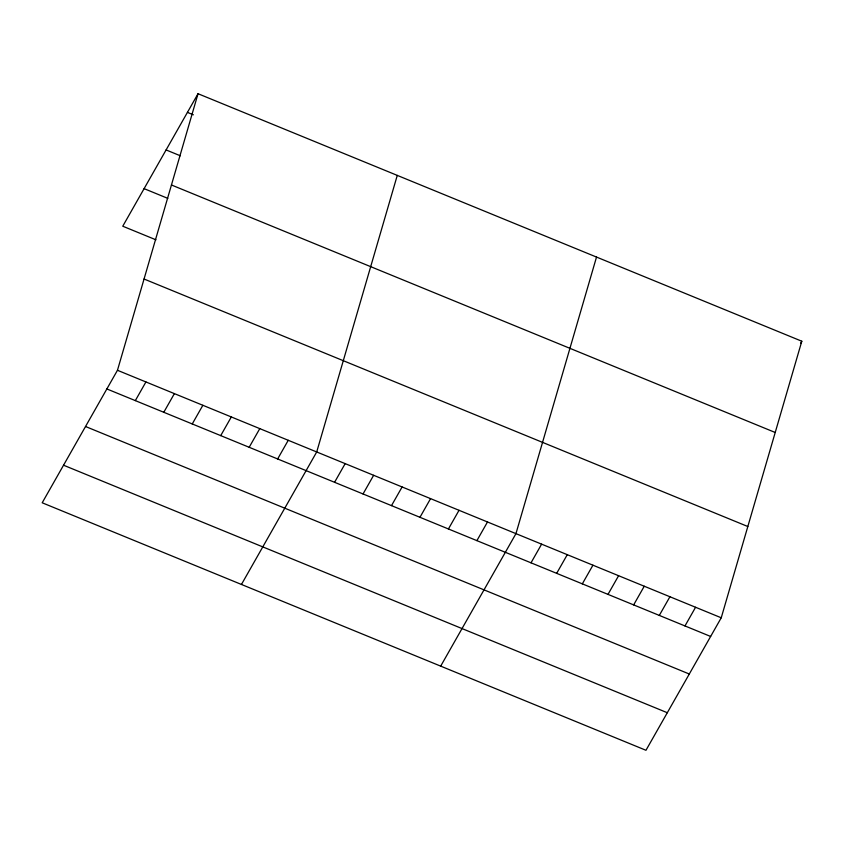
<?xml version="1.0" encoding="UTF-8"?>
<svg xmlns="http://www.w3.org/2000/svg" width="844" height="844" viewBox="0 0 844 844"><rect width="100%" height="100%" fill="white"/><g stroke="black" fill="none" stroke-linecap="round" stroke-linejoin="round"><path stroke-width="1.27" d="M117.464 370.284L198.034 93.716L801.8 341.219L721.24 617.787L645.966 750.284L42.2 502.781L117.464 370.284L721.24 617.787M397.271 175.394L316.711 451.962L241.447 584.459M596.518 257.072L515.958 533.64L440.684 666.138M198.034 93.716L122.76 226.213L155.971 239.823M135.325 400.615L145.928 381.952M163.789 412.283L174.392 393.62M192.253 423.952L202.855 405.289M220.717 435.62L231.319 416.957M249.18 447.288L259.783 428.625M277.644 458.957L288.247 440.294M334.572 482.293L345.175 463.63M363.036 493.962L373.639 475.299M391.5 505.63L402.103 486.967M419.964 517.298L430.567 498.635M448.428 528.966L459.031 510.303M476.892 540.635L487.494 521.972M531.013 562.821L541.616 544.158M556.671 573.34L567.274 554.677M582.328 583.858L592.931 565.195M607.996 594.376L618.599 575.714M633.654 604.895L644.257 586.232M800.555 343.424L801.8 341.219M659.312 615.413L669.914 596.75M684.969 625.942L695.572 607.269M187.431 112.379L193.36 114.805M166.089 149.937L180.321 155.771M171.448 184.984L775.214 432.487M144.102 188.645L167.819 198.372M144.05 279.016L747.826 526.519M106.861 388.947L710.637 636.46M85.529 426.505L689.295 674.018M63.543 465.213L667.309 712.726"/></g></svg>
